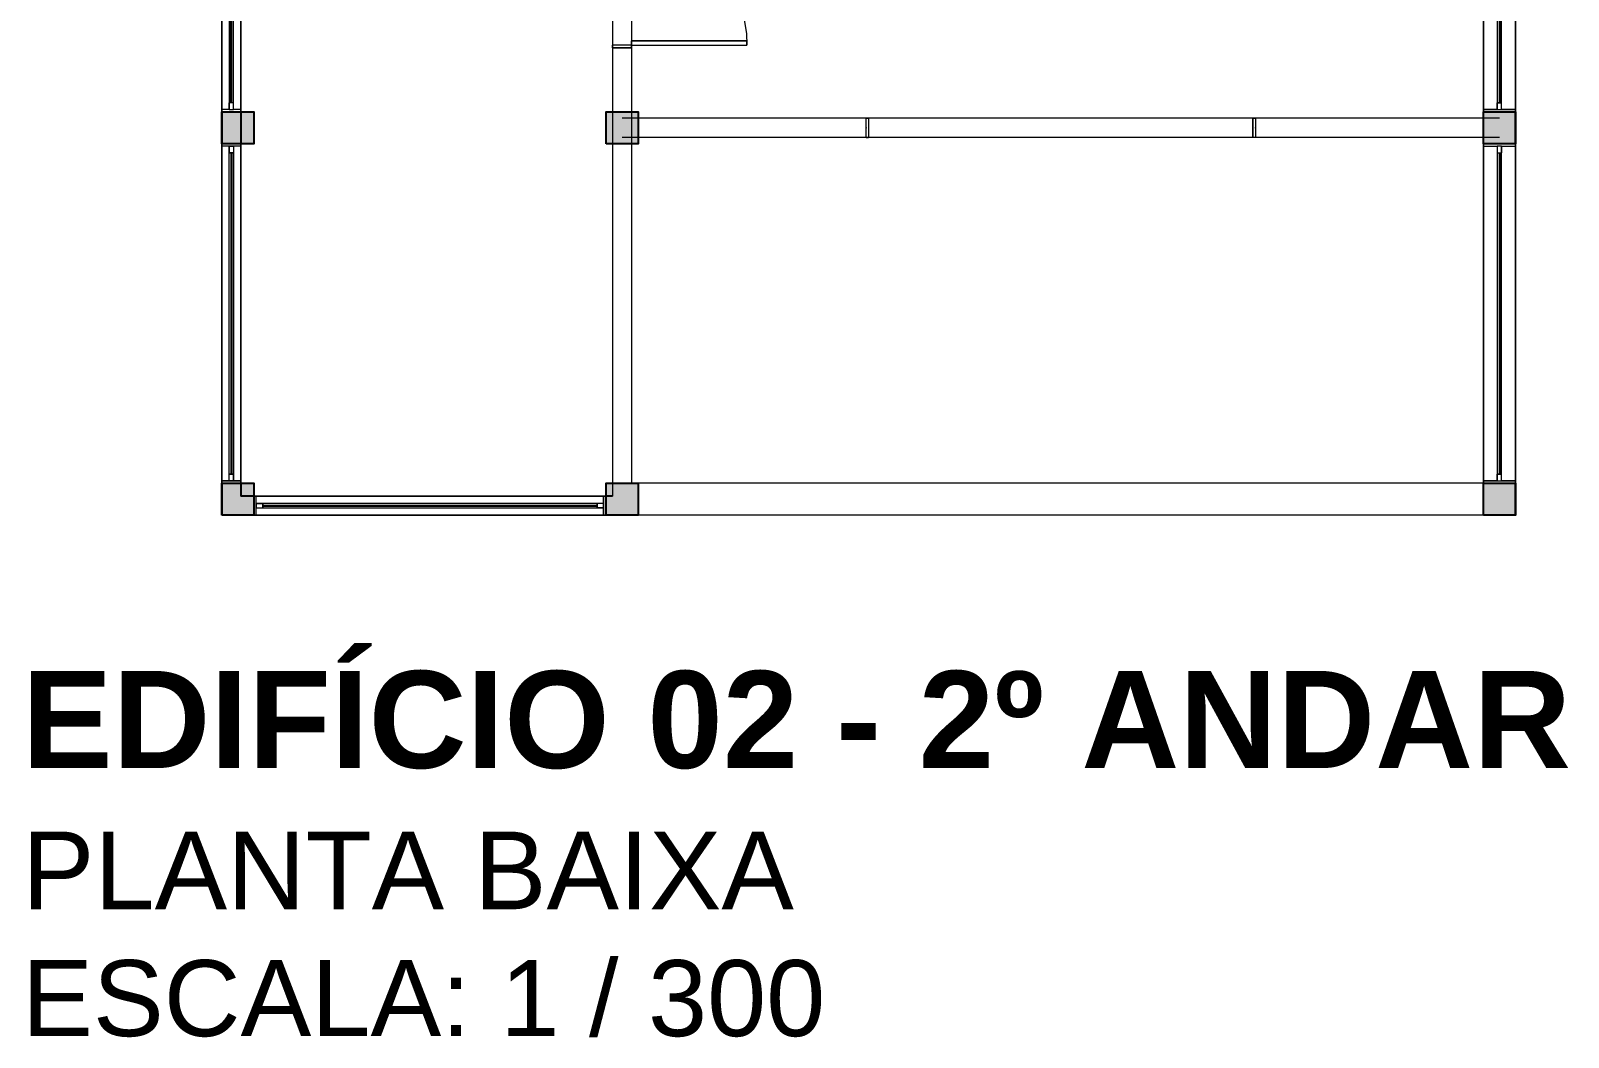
# Model space of a CAD drawing. Header units: metres. Extents: x 512 to 829, y -209 to 245.
# Drawn here: x 701.51 to 713.59, y -187.59 to -179.69 of the extents above; entities that cross this region are included whole.
import ezdxf

# ---------------------------------------------------------------- set-up
doc = ezdxf.new("R2010")
doc.units = ezdxf.units.M
doc.header["$LTSCALE"] = 0.508
doc.set_wipeout_variables(frame=1)
doc.header["$PDSIZE"] = -2
for name, color, linetype, lineweight in [('None', 7, 'Continuous', 5), ('NãoImprimir', 7, 'Continuous', 5), ('Peitoris', 2, 'Continuous', 5), ('Telhado-Princ', 7, 'Continuous', 5)]:
    doc.layers.add(name, color=color, linetype=linetype, lineweight=lineweight)
doc.styles.add('Arial (bold)', font='arialbd.ttf')

# ---------------------------------------------------------------- blocks, each defined once
blk = doc.blocks.new('Grupo-3917')
at = {"layer": 'None', "color": 7, "linetype": 'Continuous', "lineweight": 5}
for p, q in [((-1.52, 0.075), (-1.52, -0.075)), ((1.52, 0.075), (1.52, -0.075))]:
    blk.add_line(p, q, dxfattribs=at)
blk = doc.blocks.new('Grupo-3918')
at = {"color": 7, "linetype": 'Continuous', "lineweight": 5}
for points in [[(-1.52, 0.075), (-1.5, 0.075), (-1.5, -0.075), (-1.52, -0.075)], [(1.5, 0.075), (1.52, 0.075), (1.52, -0.075), (1.5, -0.075)]]:
    blk.add_wipeout(points, dxfattribs=at).dxf.layer = 'None'
at = {"layer": 'None', "color": 7, "linetype": 'Continuous', "lineweight": 5}
for points in [[(-1.52, 0.075), (-1.5, 0.075), (-1.5, -0.075), (-1.52, -0.075)], [(1.5, 0.075), (1.52, 0.075), (1.52, -0.075), (1.5, -0.075)]]:
    blk.add_lwpolyline(points, close=True, dxfattribs=at)
blk = doc.blocks.new('Grupo-3919')
at = {"layer": 'None', "color": 7}
blk.add_blockref('Grupo-3917', (0, 0), dxfattribs=at)
blk.add_blockref('Grupo-3918', (0, 0), dxfattribs=at)
at = {"layer": 'None', "color": 7, "linetype": 'Continuous', "lineweight": 5}
for p, q in [((-1.52, 0.075), (-1.5, 0.075)), ((-1.5, 0.075), (-1.5, -0.075)), ((1.52, 0.075), (1.5, 0.075)), ((1.5, 0.075), (1.5, -0.075)), ((-1.52, -0.075), (-1.5, -0.075)), ((1.52, -0.075), (1.5, -0.075))]:
    blk.add_line(p, q, dxfattribs=at)
blk = doc.blocks.new('Grupo-3920')
at = {"layer": 'None', "color": 7, "linetype": 'Continuous', "lineweight": 5}
for p, q in [((1.52, 0.075), (-1.52, 0.075)), ((1.52, -0.075), (-1.52, -0.075))]:
    blk.add_line(p, q, dxfattribs=at)
blk = doc.blocks.new('Door (2D)-140')
at = {"layer": 'None', "color": 7}
blk.add_blockref('Grupo-3919', (0, 0), dxfattribs=at)
at = {"layer": 'NãoImprimir', "color": 7, "linetype": 'Continuous', "lineweight": 5}
for p in [(-1.52, 0), (1.52, 0)]:
    blk.add_point(p, dxfattribs=at)
at = {"layer": 'Telhado-Princ', "color": 7}
blk.add_blockref('Grupo-3920', (0, 0), dxfattribs=at)
blk = doc.blocks.new('Grupo-4065')
at = {"color": 7, "linetype": 'Continuous', "lineweight": 5}
for points in [[(-1.325, 0.075), (-1.30595, 0.075), (-1.30595, -0.075), (-1.325, -0.075)], [(1.30595, 0.075), (1.325, 0.075), (1.325, -0.075), (1.30595, -0.075)]]:
    blk.add_wipeout(points, dxfattribs=at).dxf.layer = 'None'
at = {"layer": 'None', "color": 7, "linetype": 'Continuous', "lineweight": 5}
for points in [[(-1.325, 0.075), (-1.30595, 0.075), (-1.30595, -0.075), (-1.325, -0.075)], [(1.30595, 0.075), (1.325, 0.075), (1.325, -0.075), (1.30595, -0.075)]]:
    blk.add_lwpolyline(points, close=True, dxfattribs=at)
blk = doc.blocks.new('Grupo-4066')
at = {"layer": 'None', "color": 7}
blk.add_blockref('Grupo-4065', (0, 0), dxfattribs=at)
at = {"layer": 'None', "color": 7, "linetype": 'Continuous', "lineweight": 5}
for p, q in [((-1.325, 0.075), (-1.30595, 0.075)), ((-1.30595, 0.075), (-1.30595, -0.075)), ((1.325, 0.075), (1.30595, 0.075)), ((1.30595, 0.075), (1.30595, -0.075)), ((-1.325, -0.075), (-1.30595, -0.075)), ((1.325, -0.075), (1.30595, -0.075))]:
    blk.add_line(p, q, dxfattribs=at)
blk = doc.blocks.new('Grupo-4067')
at = {"layer": 'None', "color": 7, "linetype": 'Continuous', "lineweight": 5}
for p, q in [((-1.306, 0.017), (-1.306, -0.017)), ((1.306, 0.017), (1.306, -0.017))]:
    blk.add_line(p, q, dxfattribs=at)
blk = doc.blocks.new('Grupo-4068')
at = {"color": 7, "linetype": 'Continuous', "lineweight": 5}
for points in [[(-1.306, 0.017), (-1.255, 0.017), (-1.255, -0.017), (-1.306, -0.017)], [(1.255, 0.017), (1.306, 0.017), (1.306, -0.017), (1.255, -0.017)]]:
    blk.add_wipeout(points, dxfattribs=at).dxf.layer = 'None'
at = {"layer": 'None', "color": 7, "linetype": 'Continuous', "lineweight": 5}
for points in [[(-1.306, 0.017), (-1.255, 0.017), (-1.255, -0.017), (-1.306, -0.017)], [(1.255, 0.017), (1.306, 0.017), (1.306, -0.017), (1.255, -0.017)]]:
    blk.add_lwpolyline(points, close=True, dxfattribs=at)
blk = doc.blocks.new('Grupo-4069')
at = {"layer": 'None', "color": 7}
blk.add_blockref('Grupo-4067', (0, 0), dxfattribs=at)
at = {"color": 7, "linetype": 'Continuous', "lineweight": 5}
blk.add_wipeout([(-1.255, 0.017), (1.255, 0.017), (1.255, -0.017), (-1.255, -0.017)], dxfattribs=at).dxf.layer = 'None'
at = {"layer": 'None', "color": 7, "linetype": 'Continuous', "lineweight": 5}
blk.add_lwpolyline([(-1.255, 0.017), (1.255, 0.017), (1.255, -0.017), (-1.255, -0.017)], close=True, dxfattribs=at)
at = {"layer": 'None', "color": 7}
blk.add_blockref('Grupo-4068', (0, 0), dxfattribs=at)
at = {"layer": 'None', "color": 7, "linetype": 'Continuous', "lineweight": 5}
for p, q in [((-1.306, 0.017), (-1.255, 0.017)), ((-1.255, 0.017), (-1.255, -0.017)), ((1.306, 0.017), (1.255, 0.017)), ((1.255, 0.017), (1.255, -0.017)), ((-1.306, -0.017), (-1.255, -0.017)), ((1.306, -0.017), (1.255, -0.017))]:
    blk.add_line(p, q, dxfattribs=at)
blk = doc.blocks.new('Grupo-4070')
at = {"color": 7, "linetype": 'Continuous', "lineweight": 9}
blk.add_wipeout([(-1.25515, 0.000635), (1.25515, 0.000635), (1.25515, -0.000635), (-1.25515, -0.000635)], dxfattribs=at).dxf.layer = 'None'
blk = doc.blocks.new('Grupo-4071')
at = {"layer": 'None', "color": 7}
blk.add_blockref('Grupo-4070', (0, 0), dxfattribs=at)
at = {"layer": 'None', "color": 7, "linetype": 'Continuous', "lineweight": 25}
for p, q in [((-1.25515, 0.000635), (1.25515, 0.000635)), ((-1.25515, -0.000635), (1.25515, -0.000635))]:
    blk.add_line(p, q, dxfattribs=at)
blk = doc.blocks.new('Grupo-4072')
at = {"layer": 'None', "color": 7, "linetype": 'Continuous', "lineweight": 20}
for p, q in [((1.325, 0.075), (-1.325, 0.075)), ((1.325, -0.075), (-1.325, -0.075))]:
    blk.add_line(p, q, dxfattribs=at)
blk = doc.blocks.new('Window (2D)-348')
at = {"color": 7, "linetype": 'Continuous', "lineweight": 5}
blk.add_wipeout([(-1.325, 0.075), (1.325, 0.075), (1.325, -0.075), (-1.325, -0.075)], dxfattribs=at).dxf.layer = 'None'
at = {"layer": 'None', "color": 7}
blk.add_blockref('Grupo-4066', (0, 0), dxfattribs=at)
at = {"layer": 'None', "color": 7, "linetype": 'Continuous', "lineweight": 5}
for p, q in [((-1.325, 0.075), (1.325, 0.075)), ((-1.325, -0.075), (1.325, -0.075))]:
    blk.add_line(p, q, dxfattribs=at)
at = {"layer": 'NãoImprimir', "linetype": 'Continuous'}
for p in [(-1.325, 0), (1.325, 0)]:
    blk.add_point(p, dxfattribs=at)
at = {"layer": 'Peitoris'}
blk.add_blockref('Grupo-4069', (0, 0), dxfattribs=at)
blk.add_blockref('Grupo-4071', (0, 0), dxfattribs=at)
at = {"layer": 'Telhado-Princ'}
blk.add_blockref('Grupo-4072', (0, 0), dxfattribs=at)
blk = doc.blocks.new('Grupo-4073')
at = {"color": 7, "linetype": 'Continuous', "lineweight": 5}
for points in [[(-1.325, 0.075), (-1.30595, 0.075), (-1.30595, -0.075), (-1.325, -0.075)], [(1.30595, 0.075), (1.325, 0.075), (1.325, -0.075), (1.30595, -0.075)]]:
    blk.add_wipeout(points, dxfattribs=at).dxf.layer = 'None'
at = {"layer": 'None', "color": 7, "linetype": 'Continuous', "lineweight": 5}
for points in [[(-1.325, 0.075), (-1.30595, 0.075), (-1.30595, -0.075), (-1.325, -0.075)], [(1.30595, 0.075), (1.325, 0.075), (1.325, -0.075), (1.30595, -0.075)]]:
    blk.add_lwpolyline(points, close=True, dxfattribs=at)
blk = doc.blocks.new('Grupo-4074')
at = {"layer": 'None', "color": 7}
blk.add_blockref('Grupo-4073', (0, 0), dxfattribs=at)
at = {"layer": 'None', "color": 7, "linetype": 'Continuous', "lineweight": 5}
for p, q in [((-1.325, 0.075), (-1.30595, 0.075)), ((-1.30595, 0.075), (-1.30595, -0.075)), ((1.325, 0.075), (1.30595, 0.075)), ((1.30595, 0.075), (1.30595, -0.075)), ((-1.325, -0.075), (-1.30595, -0.075)), ((1.325, -0.075), (1.30595, -0.075))]:
    blk.add_line(p, q, dxfattribs=at)
blk = doc.blocks.new('Grupo-4075')
at = {"layer": 'None', "color": 7, "linetype": 'Continuous', "lineweight": 5}
for p, q in [((-1.306, 0.017), (-1.306, -0.017)), ((1.306, 0.017), (1.306, -0.017))]:
    blk.add_line(p, q, dxfattribs=at)
blk = doc.blocks.new('Grupo-4076')
at = {"color": 7, "linetype": 'Continuous', "lineweight": 5}
for points in [[(-1.306, 0.017), (-1.255, 0.017), (-1.255, -0.017), (-1.306, -0.017)], [(1.255, 0.017), (1.306, 0.017), (1.306, -0.017), (1.255, -0.017)]]:
    blk.add_wipeout(points, dxfattribs=at).dxf.layer = 'None'
at = {"layer": 'None', "color": 7, "linetype": 'Continuous', "lineweight": 5}
for points in [[(-1.306, 0.017), (-1.255, 0.017), (-1.255, -0.017), (-1.306, -0.017)], [(1.255, 0.017), (1.306, 0.017), (1.306, -0.017), (1.255, -0.017)]]:
    blk.add_lwpolyline(points, close=True, dxfattribs=at)
blk = doc.blocks.new('Grupo-4077')
at = {"layer": 'None', "color": 7}
blk.add_blockref('Grupo-4075', (0, 0), dxfattribs=at)
at = {"color": 7, "linetype": 'Continuous', "lineweight": 5}
blk.add_wipeout([(-1.255, 0.017), (1.255, 0.017), (1.255, -0.017), (-1.255, -0.017)], dxfattribs=at).dxf.layer = 'None'
at = {"layer": 'None', "color": 7, "linetype": 'Continuous', "lineweight": 5}
blk.add_lwpolyline([(-1.255, 0.017), (1.255, 0.017), (1.255, -0.017), (-1.255, -0.017)], close=True, dxfattribs=at)
at = {"layer": 'None', "color": 7}
blk.add_blockref('Grupo-4076', (0, 0), dxfattribs=at)
at = {"layer": 'None', "color": 7, "linetype": 'Continuous', "lineweight": 5}
for p, q in [((-1.306, 0.017), (-1.255, 0.017)), ((-1.255, 0.017), (-1.255, -0.017)), ((1.306, 0.017), (1.255, 0.017)), ((1.255, 0.017), (1.255, -0.017)), ((-1.306, -0.017), (-1.255, -0.017)), ((1.306, -0.017), (1.255, -0.017))]:
    blk.add_line(p, q, dxfattribs=at)
blk = doc.blocks.new('Grupo-4078')
at = {"color": 7, "linetype": 'Continuous', "lineweight": 9}
blk.add_wipeout([(-1.25515, 0.000635), (1.25515, 0.000635), (1.25515, -0.000635), (-1.25515, -0.000635)], dxfattribs=at).dxf.layer = 'None'
blk = doc.blocks.new('Grupo-4079')
at = {"layer": 'None', "color": 7}
blk.add_blockref('Grupo-4078', (0, 0), dxfattribs=at)
at = {"layer": 'None', "color": 7, "linetype": 'Continuous', "lineweight": 25}
for p, q in [((-1.25515, 0.000635), (1.25515, 0.000635)), ((-1.25515, -0.000635), (1.25515, -0.000635))]:
    blk.add_line(p, q, dxfattribs=at)
blk = doc.blocks.new('Grupo-4080')
at = {"layer": 'None', "color": 7, "linetype": 'Continuous', "lineweight": 20}
for p, q in [((1.325, 0.075), (-1.325, 0.075)), ((1.325, -0.075), (-1.325, -0.075))]:
    blk.add_line(p, q, dxfattribs=at)
blk = doc.blocks.new('Window (2D)-349')
at = {"color": 7, "linetype": 'Continuous', "lineweight": 5}
blk.add_wipeout([(-1.325, 0.075), (1.325, 0.075), (1.325, -0.075), (-1.325, -0.075)], dxfattribs=at).dxf.layer = 'None'
at = {"layer": 'None', "color": 7}
blk.add_blockref('Grupo-4074', (0, 0), dxfattribs=at)
at = {"layer": 'None', "color": 7, "linetype": 'Continuous', "lineweight": 5}
for p, q in [((-1.325, 0.075), (1.325, 0.075)), ((-1.325, -0.075), (1.325, -0.075))]:
    blk.add_line(p, q, dxfattribs=at)
at = {"layer": 'NãoImprimir', "linetype": 'Continuous'}
for p in [(-1.325, 0), (1.325, 0)]:
    blk.add_point(p, dxfattribs=at)
at = {"layer": 'Peitoris'}
blk.add_blockref('Grupo-4077', (0, 0), dxfattribs=at)
blk.add_blockref('Grupo-4079', (0, 0), dxfattribs=at)
at = {"layer": 'Telhado-Princ'}
blk.add_blockref('Grupo-4080', (0, 0), dxfattribs=at)
blk = doc.blocks.new('Grupo-4089')
at = {"layer": 'None', "color": 7, "linetype": 'Continuous', "lineweight": 5}
for p, q in [((-0.47, 0.075), (-0.47, -0.075)), ((0.47, 0.075), (0.47, -0.075))]:
    blk.add_line(p, q, dxfattribs=at)
blk = doc.blocks.new('Grupo-4090')
at = {"layer": 'None', "color": 7, "linetype": 'Continuous', "lineweight": 5}
for points in [[(-0.47, 0.075), (-0.45, 0.075), (-0.45, -0.075), (-0.47, -0.075)], [(0.45, 0.075), (0.47, 0.075), (0.47, -0.075), (0.45, -0.075)]]:
    blk.add_lwpolyline(points, close=True, dxfattribs=at)
blk = doc.blocks.new('Grupo-4091')
at = {"layer": 'None', "color": 7, "linetype": 'Continuous', "lineweight": 5}
for p, q in [((-0.47, 0.075), (-0.45, 0.075)), ((-0.45, 0.075), (-0.45, -0.075)), ((0.47, 0.075), (0.45, 0.075)), ((0.45, 0.075), (0.45, -0.075)), ((-0.47, -0.075), (-0.45, -0.075)), ((0.47, -0.075), (0.45, -0.075))]:
    blk.add_line(p, q, dxfattribs=at)
at = {"layer": 'None', "color": 7}
for name in ['Grupo-4089', 'Grupo-4090']:
    blk.add_blockref(name, (0, 0), dxfattribs=at)
blk = doc.blocks.new('Grupo-4092')
at = {"layer": 'None', "color": 7, "linetype": 'Continuous', "lineweight": 5}
blk.add_arc((-0.45, 0.075), 0.9, 0, 90, dxfattribs=at)
blk = doc.blocks.new('Grupo-4093')
at = {"layer": 'None', "color": 7, "linetype": 'Continuous', "lineweight": 5}
blk.add_lwpolyline([(-0.45, 0.075), (-0.45, 0.975), (-0.415, 0.975), (-0.415, 0.075)], close=True, dxfattribs=at)
blk = doc.blocks.new('Grupo-4094')
at = {"layer": 'None', "color": 7, "linetype": 'Continuous', "lineweight": 5}
for p, q in [((-0.45, 0.075), (-0.45, 0.975)), ((-0.45, 0.975), (-0.415, 0.975)), ((-0.415, 0.075), (-0.415, 0.975)), ((-0.45, 0.075), (-0.415, 0.075))]:
    blk.add_line(p, q, dxfattribs=at)
at = {"layer": 'None', "color": 7}
blk.add_blockref('Grupo-4093', (0, 0), dxfattribs=at)
blk = doc.blocks.new('Grupo-4095')
at = {"layer": 'Peitoris', "color": 7}
blk.add_blockref('Grupo-4094', (0, 0), dxfattribs=at)
blk = doc.blocks.new('Grupo-4096')
at = {"layer": 'None', "color": 7, "linetype": 'Continuous', "lineweight": 5}
for p, q in [((0.47, 0.075), (-0.47, 0.075)), ((0.47, -0.075), (-0.47, -0.075))]:
    blk.add_line(p, q, dxfattribs=at)
blk = doc.blocks.new('Door (2D)-142')
at = {"layer": 'NãoImprimir', "color": 7, "linetype": 'Continuous', "lineweight": 5}
for p in [(-0.47, 0), (0.47, 0)]:
    blk.add_point(p, dxfattribs=at)
at = {"layer": 'None', "color": 7}
for name in ['Grupo-4095', 'Grupo-4091']:
    blk.add_blockref(name, (0, 0), dxfattribs=at)
at = {"layer": 'Peitoris', "color": 7}
blk.add_blockref('Grupo-4092', (0, 0), dxfattribs=at)
at = {"layer": 'Telhado-Princ', "color": 7}
blk.add_blockref('Grupo-4096', (0, 0), dxfattribs=at)
blk = doc.blocks.new('Grupo-4097')
at = {"color": 7, "linetype": 'Continuous', "lineweight": 5}
for points in [[(-1.375, 0.075), (-1.35595, 0.075), (-1.35595, -0.075), (-1.375, -0.075)], [(1.35595, 0.075), (1.375, 0.075), (1.375, -0.075), (1.35595, -0.075)]]:
    blk.add_wipeout(points, dxfattribs=at).dxf.layer = 'None'
at = {"layer": 'None', "color": 7, "linetype": 'Continuous', "lineweight": 5}
for points in [[(-1.375, 0.075), (-1.35595, 0.075), (-1.35595, -0.075), (-1.375, -0.075)], [(1.35595, 0.075), (1.375, 0.075), (1.375, -0.075), (1.35595, -0.075)]]:
    blk.add_lwpolyline(points, close=True, dxfattribs=at)
blk = doc.blocks.new('Grupo-4098')
at = {"layer": 'None', "color": 7}
blk.add_blockref('Grupo-4097', (0, 0), dxfattribs=at)
at = {"layer": 'None', "color": 7, "linetype": 'Continuous', "lineweight": 5}
for p, q in [((-1.375, 0.075), (-1.35595, 0.075)), ((-1.35595, 0.075), (-1.35595, -0.075)), ((1.375, 0.075), (1.35595, 0.075)), ((1.35595, 0.075), (1.35595, -0.075)), ((-1.375, -0.075), (-1.35595, -0.075)), ((1.375, -0.075), (1.35595, -0.075))]:
    blk.add_line(p, q, dxfattribs=at)
blk = doc.blocks.new('Grupo-4099')
at = {"layer": 'None', "color": 7, "linetype": 'Continuous', "lineweight": 5}
for p, q in [((-1.356, 0.017), (-1.356, -0.017)), ((1.356, 0.017), (1.356, -0.017))]:
    blk.add_line(p, q, dxfattribs=at)
blk = doc.blocks.new('Grupo-4100')
at = {"color": 7, "linetype": 'Continuous', "lineweight": 5}
for points in [[(-1.356, 0.017), (-1.305, 0.017), (-1.305, -0.017), (-1.356, -0.017)], [(1.305, 0.017), (1.356, 0.017), (1.356, -0.017), (1.305, -0.017)]]:
    blk.add_wipeout(points, dxfattribs=at).dxf.layer = 'None'
at = {"layer": 'None', "color": 7, "linetype": 'Continuous', "lineweight": 5}
for points in [[(-1.356, 0.017), (-1.305, 0.017), (-1.305, -0.017), (-1.356, -0.017)], [(1.305, 0.017), (1.356, 0.017), (1.356, -0.017), (1.305, -0.017)]]:
    blk.add_lwpolyline(points, close=True, dxfattribs=at)
blk = doc.blocks.new('Grupo-4101')
at = {"layer": 'None', "color": 7}
blk.add_blockref('Grupo-4099', (0, 0), dxfattribs=at)
at = {"color": 7, "linetype": 'Continuous', "lineweight": 5}
blk.add_wipeout([(-1.305, 0.017), (1.305, 0.017), (1.305, -0.017), (-1.305, -0.017)], dxfattribs=at).dxf.layer = 'None'
at = {"layer": 'None', "color": 7, "linetype": 'Continuous', "lineweight": 5}
blk.add_lwpolyline([(-1.305, 0.017), (1.305, 0.017), (1.305, -0.017), (-1.305, -0.017)], close=True, dxfattribs=at)
at = {"layer": 'None', "color": 7}
blk.add_blockref('Grupo-4100', (0, 0), dxfattribs=at)
at = {"layer": 'None', "color": 7, "linetype": 'Continuous', "lineweight": 5}
for p, q in [((-1.356, 0.017), (-1.305, 0.017)), ((-1.305, 0.017), (-1.305, -0.017)), ((1.356, 0.017), (1.305, 0.017)), ((1.305, 0.017), (1.305, -0.017)), ((-1.356, -0.017), (-1.305, -0.017)), ((1.356, -0.017), (1.305, -0.017))]:
    blk.add_line(p, q, dxfattribs=at)
blk = doc.blocks.new('Grupo-4102')
at = {"color": 7, "linetype": 'Continuous', "lineweight": 9}
blk.add_wipeout([(-1.30515, 0.000635), (1.30515, 0.000635), (1.30515, -0.000635), (-1.30515, -0.000635)], dxfattribs=at).dxf.layer = 'None'
blk = doc.blocks.new('Grupo-4103')
at = {"layer": 'None', "color": 7}
blk.add_blockref('Grupo-4102', (0, 0), dxfattribs=at)
at = {"layer": 'None', "color": 7, "linetype": 'Continuous', "lineweight": 25}
for p, q in [((-1.30515, 0.000635), (1.30515, 0.000635)), ((-1.30515, -0.000635), (1.30515, -0.000635))]:
    blk.add_line(p, q, dxfattribs=at)
blk = doc.blocks.new('Grupo-4104')
at = {"layer": 'None', "color": 7, "linetype": 'Continuous', "lineweight": 20}
for p, q in [((1.375, 0.075), (-1.375, 0.075)), ((1.375, -0.075), (-1.375, -0.075))]:
    blk.add_line(p, q, dxfattribs=at)
blk = doc.blocks.new('Window (2D)-350')
at = {"color": 7, "linetype": 'Continuous', "lineweight": 5}
blk.add_wipeout([(-1.375, 0.075), (1.375, 0.075), (1.375, -0.075), (-1.375, -0.075)], dxfattribs=at).dxf.layer = 'None'
at = {"layer": 'None', "color": 7}
blk.add_blockref('Grupo-4098', (0, 0), dxfattribs=at)
at = {"layer": 'None', "color": 7, "linetype": 'Continuous', "lineweight": 5}
for p, q in [((-1.375, 0.075), (1.375, 0.075)), ((-1.375, -0.075), (1.375, -0.075))]:
    blk.add_line(p, q, dxfattribs=at)
at = {"layer": 'NãoImprimir', "linetype": 'Continuous'}
for p in [(-1.375, 0), (1.375, 0)]:
    blk.add_point(p, dxfattribs=at)
at = {"layer": 'Peitoris'}
blk.add_blockref('Grupo-4101', (0, 0), dxfattribs=at)
blk.add_blockref('Grupo-4103', (0, 0), dxfattribs=at)
at = {"layer": 'Telhado-Princ'}
blk.add_blockref('Grupo-4104', (0, 0), dxfattribs=at)
blk = doc.blocks.new('Grupo-4266')
at = {"color": 7, "linetype": 'Continuous', "lineweight": 5}
for points in [[(-1.325, 0.125), (-1.30595, 0.125), (-1.30595, -0.125), (-1.325, -0.125)], [(1.30595, 0.125), (1.325, 0.125), (1.325, -0.125), (1.30595, -0.125)]]:
    blk.add_wipeout(points, dxfattribs=at).dxf.layer = 'None'
at = {"layer": 'None', "color": 7, "linetype": 'Continuous', "lineweight": 5}
for points in [[(-1.325, 0.125), (-1.30595, 0.125), (-1.30595, -0.125), (-1.325, -0.125)], [(1.30595, 0.125), (1.325, 0.125), (1.325, -0.125), (1.30595, -0.125)]]:
    blk.add_lwpolyline(points, close=True, dxfattribs=at)
blk = doc.blocks.new('Grupo-4267')
at = {"layer": 'None', "color": 7}
blk.add_blockref('Grupo-4266', (0, 0), dxfattribs=at)
at = {"layer": 'None', "color": 7, "linetype": 'Continuous', "lineweight": 5}
for p, q in [((-1.325, 0.125), (-1.30595, 0.125)), ((-1.30595, 0.125), (-1.30595, -0.125)), ((1.325, 0.125), (1.30595, 0.125)), ((1.30595, 0.125), (1.30595, -0.125)), ((-1.325, -0.125), (-1.30595, -0.125)), ((1.325, -0.125), (1.30595, -0.125))]:
    blk.add_line(p, q, dxfattribs=at)
blk = doc.blocks.new('Grupo-4268')
at = {"layer": 'None', "color": 7, "linetype": 'Continuous', "lineweight": 5}
for p, q in [((-1.306, 0.017), (-1.306, -0.017)), ((1.306, 0.017), (1.306, -0.017))]:
    blk.add_line(p, q, dxfattribs=at)
blk = doc.blocks.new('Grupo-4269')
at = {"color": 7, "linetype": 'Continuous', "lineweight": 5}
for points in [[(-1.306, 0.017), (-1.255, 0.017), (-1.255, -0.017), (-1.306, -0.017)], [(1.255, 0.017), (1.306, 0.017), (1.306, -0.017), (1.255, -0.017)]]:
    blk.add_wipeout(points, dxfattribs=at).dxf.layer = 'None'
at = {"layer": 'None', "color": 7, "linetype": 'Continuous', "lineweight": 5}
for points in [[(-1.306, 0.017), (-1.255, 0.017), (-1.255, -0.017), (-1.306, -0.017)], [(1.255, 0.017), (1.306, 0.017), (1.306, -0.017), (1.255, -0.017)]]:
    blk.add_lwpolyline(points, close=True, dxfattribs=at)
blk = doc.blocks.new('Grupo-4270')
at = {"layer": 'None', "color": 7}
blk.add_blockref('Grupo-4268', (0, 0), dxfattribs=at)
at = {"color": 7, "linetype": 'Continuous', "lineweight": 5}
blk.add_wipeout([(-1.255, 0.017), (1.255, 0.017), (1.255, -0.017), (-1.255, -0.017)], dxfattribs=at).dxf.layer = 'None'
at = {"layer": 'None', "color": 7, "linetype": 'Continuous', "lineweight": 5}
blk.add_lwpolyline([(-1.255, 0.017), (1.255, 0.017), (1.255, -0.017), (-1.255, -0.017)], close=True, dxfattribs=at)
at = {"layer": 'None', "color": 7}
blk.add_blockref('Grupo-4269', (0, 0), dxfattribs=at)
at = {"layer": 'None', "color": 7, "linetype": 'Continuous', "lineweight": 5}
for p, q in [((-1.306, 0.017), (-1.255, 0.017)), ((-1.255, 0.017), (-1.255, -0.017)), ((1.306, 0.017), (1.255, 0.017)), ((1.255, 0.017), (1.255, -0.017)), ((-1.306, -0.017), (-1.255, -0.017)), ((1.306, -0.017), (1.255, -0.017))]:
    blk.add_line(p, q, dxfattribs=at)
blk = doc.blocks.new('Grupo-4271')
at = {"color": 7, "linetype": 'Continuous', "lineweight": 9}
blk.add_wipeout([(-1.25515, 0.000635), (1.25515, 0.000635), (1.25515, -0.000635), (-1.25515, -0.000635)], dxfattribs=at).dxf.layer = 'None'
blk = doc.blocks.new('Grupo-4272')
at = {"layer": 'None', "color": 7}
blk.add_blockref('Grupo-4271', (0, 0), dxfattribs=at)
at = {"layer": 'None', "color": 7, "linetype": 'Continuous', "lineweight": 25}
for p, q in [((-1.25515, 0.000635), (1.25515, 0.000635)), ((-1.25515, -0.000635), (1.25515, -0.000635))]:
    blk.add_line(p, q, dxfattribs=at)
blk = doc.blocks.new('Grupo-4273')
at = {"layer": 'None', "color": 7, "linetype": 'Continuous', "lineweight": 20}
for p, q in [((1.325, 0.125), (-1.325, 0.125)), ((1.325, -0.125), (-1.325, -0.125))]:
    blk.add_line(p, q, dxfattribs=at)
blk = doc.blocks.new('Window (2D)-366')
at = {"color": 7, "linetype": 'Continuous', "lineweight": 5}
blk.add_wipeout([(-1.325, 0.125), (1.325, 0.125), (1.325, -0.125), (-1.325, -0.125)], dxfattribs=at).dxf.layer = 'None'
at = {"layer": 'None', "color": 7}
blk.add_blockref('Grupo-4267', (0, 0), dxfattribs=at)
at = {"layer": 'None', "color": 7, "linetype": 'Continuous', "lineweight": 5}
for p, q in [((-1.325, 0.125), (1.325, 0.125)), ((-1.325, -0.125), (1.325, -0.125))]:
    blk.add_line(p, q, dxfattribs=at)
at = {"layer": 'NãoImprimir', "linetype": 'Continuous'}
for p in [(-1.325, 0), (1.325, 0)]:
    blk.add_point(p, dxfattribs=at)
at = {"layer": 'Peitoris'}
blk.add_blockref('Grupo-4270', (0, 0), dxfattribs=at)
blk.add_blockref('Grupo-4272', (0, 0), dxfattribs=at)
at = {"layer": 'Telhado-Princ'}
blk.add_blockref('Grupo-4273', (0, 0), dxfattribs=at)
blk = doc.blocks.new('Grupo-4274')
at = {"color": 7, "linetype": 'Continuous', "lineweight": 5}
for points in [[(-1.325, 0.125), (-1.30595, 0.125), (-1.30595, -0.125), (-1.325, -0.125)], [(1.30595, 0.125), (1.325, 0.125), (1.325, -0.125), (1.30595, -0.125)]]:
    blk.add_wipeout(points, dxfattribs=at).dxf.layer = 'None'
at = {"layer": 'None', "color": 7, "linetype": 'Continuous', "lineweight": 5}
for points in [[(-1.325, 0.125), (-1.30595, 0.125), (-1.30595, -0.125), (-1.325, -0.125)], [(1.30595, 0.125), (1.325, 0.125), (1.325, -0.125), (1.30595, -0.125)]]:
    blk.add_lwpolyline(points, close=True, dxfattribs=at)
blk = doc.blocks.new('Grupo-4275')
at = {"layer": 'None', "color": 7}
blk.add_blockref('Grupo-4274', (0, 0), dxfattribs=at)
at = {"layer": 'None', "color": 7, "linetype": 'Continuous', "lineweight": 5}
for p, q in [((-1.325, 0.125), (-1.30595, 0.125)), ((-1.30595, 0.125), (-1.30595, -0.125)), ((1.325, 0.125), (1.30595, 0.125)), ((1.30595, 0.125), (1.30595, -0.125)), ((-1.325, -0.125), (-1.30595, -0.125)), ((1.325, -0.125), (1.30595, -0.125))]:
    blk.add_line(p, q, dxfattribs=at)
blk = doc.blocks.new('Grupo-4276')
at = {"layer": 'None', "color": 7, "linetype": 'Continuous', "lineweight": 5}
for p, q in [((-1.306, 0.017), (-1.306, -0.017)), ((1.306, 0.017), (1.306, -0.017))]:
    blk.add_line(p, q, dxfattribs=at)
blk = doc.blocks.new('Grupo-4277')
at = {"color": 7, "linetype": 'Continuous', "lineweight": 5}
for points in [[(-1.306, 0.017), (-1.255, 0.017), (-1.255, -0.017), (-1.306, -0.017)], [(1.255, 0.017), (1.306, 0.017), (1.306, -0.017), (1.255, -0.017)]]:
    blk.add_wipeout(points, dxfattribs=at).dxf.layer = 'None'
at = {"layer": 'None', "color": 7, "linetype": 'Continuous', "lineweight": 5}
for points in [[(-1.306, 0.017), (-1.255, 0.017), (-1.255, -0.017), (-1.306, -0.017)], [(1.255, 0.017), (1.306, 0.017), (1.306, -0.017), (1.255, -0.017)]]:
    blk.add_lwpolyline(points, close=True, dxfattribs=at)
blk = doc.blocks.new('Grupo-4278')
at = {"layer": 'None', "color": 7}
blk.add_blockref('Grupo-4276', (0, 0), dxfattribs=at)
at = {"color": 7, "linetype": 'Continuous', "lineweight": 5}
blk.add_wipeout([(-1.255, 0.017), (1.255, 0.017), (1.255, -0.017), (-1.255, -0.017)], dxfattribs=at).dxf.layer = 'None'
at = {"layer": 'None', "color": 7, "linetype": 'Continuous', "lineweight": 5}
blk.add_lwpolyline([(-1.255, 0.017), (1.255, 0.017), (1.255, -0.017), (-1.255, -0.017)], close=True, dxfattribs=at)
at = {"layer": 'None', "color": 7}
blk.add_blockref('Grupo-4277', (0, 0), dxfattribs=at)
at = {"layer": 'None', "color": 7, "linetype": 'Continuous', "lineweight": 5}
for p, q in [((-1.306, 0.017), (-1.255, 0.017)), ((-1.255, 0.017), (-1.255, -0.017)), ((1.306, 0.017), (1.255, 0.017)), ((1.255, 0.017), (1.255, -0.017)), ((-1.306, -0.017), (-1.255, -0.017)), ((1.306, -0.017), (1.255, -0.017))]:
    blk.add_line(p, q, dxfattribs=at)
blk = doc.blocks.new('Grupo-4279')
at = {"color": 7, "linetype": 'Continuous', "lineweight": 9}
blk.add_wipeout([(-1.25515, 0.000635), (1.25515, 0.000635), (1.25515, -0.000635), (-1.25515, -0.000635)], dxfattribs=at).dxf.layer = 'None'
blk = doc.blocks.new('Grupo-4280')
at = {"layer": 'None', "color": 7}
blk.add_blockref('Grupo-4279', (0, 0), dxfattribs=at)
at = {"layer": 'None', "color": 7, "linetype": 'Continuous', "lineweight": 25}
for p, q in [((-1.25515, 0.000635), (1.25515, 0.000635)), ((-1.25515, -0.000635), (1.25515, -0.000635))]:
    blk.add_line(p, q, dxfattribs=at)
blk = doc.blocks.new('Grupo-4281')
at = {"layer": 'None', "color": 7, "linetype": 'Continuous', "lineweight": 20}
for p, q in [((1.325, 0.125), (-1.325, 0.125)), ((1.325, -0.125), (-1.325, -0.125))]:
    blk.add_line(p, q, dxfattribs=at)
blk = doc.blocks.new('Window (2D)-367')
at = {"color": 7, "linetype": 'Continuous', "lineweight": 5}
blk.add_wipeout([(-1.325, 0.125), (1.325, 0.125), (1.325, -0.125), (-1.325, -0.125)], dxfattribs=at).dxf.layer = 'None'
at = {"layer": 'None', "color": 7}
blk.add_blockref('Grupo-4275', (0, 0), dxfattribs=at)
at = {"layer": 'None', "color": 7, "linetype": 'Continuous', "lineweight": 5}
for p, q in [((-1.325, 0.125), (1.325, 0.125)), ((-1.325, -0.125), (1.325, -0.125))]:
    blk.add_line(p, q, dxfattribs=at)
at = {"layer": 'NãoImprimir', "linetype": 'Continuous'}
for p in [(-1.325, 0), (1.325, 0)]:
    blk.add_point(p, dxfattribs=at)
at = {"layer": 'Peitoris'}
blk.add_blockref('Grupo-4278', (0, 0), dxfattribs=at)
blk.add_blockref('Grupo-4280', (0, 0), dxfattribs=at)
at = {"layer": 'Telhado-Princ'}
blk.add_blockref('Grupo-4281', (0, 0), dxfattribs=at)

msp = doc.modelspace()

# ---------------------------------------------------------------- linework, layer by layer
at = {"layer": 'None', "color": 7, "linetype": 'Continuous', "lineweight": 18}
for p, q in [((706.0826, -179.8212), (706.0826, -183.3418)), ((713.1742, -183.4927), (706.0826, -183.4927))]:
    msp.add_line(p, q, dxfattribs=at)
at = {"layer": 'None', "color": 7, "linetype": 'Continuous', "lineweight": 25}
for p, q in [((703.0147, -180.3242), (703.0147, -180.5756)), ((703.1655, -180.3242), (703.1655, -180.5756)), ((713.1742, -180.5756), (713.1742, -180.3242)), ((703.0147, -183.2412), (703.0147, -183.4927)), ((703.1655, -183.2412), (703.1655, -183.3418)), ((713.1742, -183.4927), (713.1742, -183.2412)), ((703.2661, -183.3418), (703.1655, -183.3418)), ((706.0826, -183.3418), (706.0323, -183.3418)), ((703.2661, -183.4927), (703.0147, -183.4927)), ((706.0826, -183.4927), (706.0323, -183.4927))]:
    msp.add_line(p, q, dxfattribs=at)

# ---------------------------------------------------------------- texts
at = {"layer": 'None', "color": 7, "insert": (701.4464, -184.7148), "char_height": 0.762389, "attachment_point": 1, "line_spacing_factor": 0.992596, "style": 'Arial (bold)'}
msp.add_mtext('EDIFÍCIO 02 - 2º ANDAR{\\H0.6667x;\\l\\P}{\\fArial|b0|i0|c0|p0;\\H0.8x;\\lPLANTA BAIXA\\P}{\\fArial|b0|i0|c0|p0;\\H0.7835x;\\lESCALA: 1 / 300}', dxfattribs=at)

# ---------------------------------------------------------------- wipeouts: each hides what was drawn before it
at = {"color": 7, "linetype": 'Continuous', "lineweight": 5}
msp.add_wipeout([(712.9227, -183.2412), (712.9227, -174.6911), (706.2335, -174.6911), (706.2335, -183.2412)], dxfattribs=at).dxf.layer = 'None'

# ---------------------------------------------------------------- next in the draw order: hatches: boundary and pattern name
at = {"layer": 'None', "linetype": 'Continuous', "lineweight": 0}
msp.add_hatch(color=255, dxfattribs=at).paths.add_polyline_path([(706.0323, -180.5756), (706.0323, -180.3242), (706.2838, -180.3242), (706.2838, -180.5756)])

# ---------------------------------------------------------------- next in the draw order: linework, layer by layer
at = {"layer": 'None', "color": 7, "linetype": 'Continuous', "lineweight": 18}
for p, q in [((706.2335, -179.8212), (706.2335, -183.2412)), ((708.0743, -180.3744), (706.1581, -180.3744)), ((713.0485, -180.3744), (711.1322, -180.3744)), ((708.0743, -180.5253), (706.1581, -180.5253)), ((713.0485, -180.5253), (711.1322, -180.5253)), ((712.9227, -183.2412), (706.2335, -183.2412))]:
    msp.add_line(p, q, dxfattribs=at)
at = {"layer": 'None', "color": 7, "linetype": 'Continuous', "lineweight": 25}
for p, q in [((712.9227, -180.5756), (712.9227, -180.3242)), ((712.9227, -183.3418), (712.9227, -183.2412))]:
    msp.add_line(p, q, dxfattribs=at)
msp.add_lwpolyline([(706.0323, -180.5756), (706.0323, -180.3242), (706.2838, -180.3242), (706.2838, -180.5756)], close=True, dxfattribs=at)

# ---------------------------------------------------------------- next in the draw order: block references
at = {"layer": 'None', "color": 7, "yscale": 1.005894640890275, "zscale": 1.005894640890275}
for name, p, xscale, rotation in [('Window (2D)-349', (703.0901, -178.9913), -1.005894640890275, 270), ('Door (2D)-142', (706.1581, -179.3484), -1.005894640890275, 270), ('Window (2D)-348', (703.0901, -181.9084), 1.005894640890275, 270), ('Window (2D)-350', (704.6492, -183.4173), -1.005894640890275, 180)]:
    msp.add_blockref(name, p, dxfattribs=dict(at, xscale=xscale, rotation=rotation))

# ---------------------------------------------------------------- next in the draw order: hatches: boundary and pattern name
at = {"layer": 'None', "linetype": 'Continuous', "lineweight": 0}
for points in [[(703.0147, -180.5756), (703.0147, -180.3242), (703.2661, -180.3242), (703.2661, -180.5756)], [(703.0147, -183.4927), (703.0147, -183.2412), (703.2661, -183.2412), (703.2661, -183.4927)], [(706.0323, -183.4927), (706.0323, -183.2412), (706.2838, -183.2412), (706.2838, -183.4927)]]:
    msp.add_hatch(color=255, dxfattribs=at).paths.add_polyline_path(points)

# ---------------------------------------------------------------- next in the draw order: linework, layer by layer
at = {"layer": 'None', "color": 7, "linetype": 'Continuous', "lineweight": 25}
for points in [[(703.0147, -180.5756), (703.0147, -180.3242), (703.2661, -180.3242), (703.2661, -180.5756)], [(703.0147, -183.4927), (703.0147, -183.2412), (703.2661, -183.2412), (703.2661, -183.4927)], [(706.0323, -183.4927), (706.0323, -183.2412), (706.2838, -183.2412), (706.2838, -183.4927)]]:
    msp.add_lwpolyline(points, close=True, dxfattribs=at)

# ---------------------------------------------------------------- next in the draw order: block references
at = {"layer": 'None', "color": 7, "xscale": -1.005894640890275, "yscale": 1.005894640890275, "zscale": 1.005894640890275, "rotation": 90}
for name, p in [('Window (2D)-366', (713.0485, -178.9913)), ('Window (2D)-367', (713.0485, -181.9084))]:
    msp.add_blockref(name, p, dxfattribs=at)
at = {"layer": 'None', "color": 7, "xscale": 1.005894640890275, "yscale": 1.005894640890275, "zscale": 1.005894640890275}
msp.add_blockref('Door (2D)-140', (709.6033, -180.4499), dxfattribs=at)

# ---------------------------------------------------------------- next in the draw order: hatches: boundary and pattern name
at = {"layer": 'None', "linetype": 'Continuous', "lineweight": 0}
for points in [[(712.9227, -180.5756), (712.9227, -180.3242), (713.1742, -180.3242), (713.1742, -180.5756)], [(712.9227, -183.4927), (712.9227, -183.2412), (713.1742, -183.2412), (713.1742, -183.4927)]]:
    msp.add_hatch(color=255, dxfattribs=at).paths.add_polyline_path(points)

# ---------------------------------------------------------------- next in the draw order: linework, layer by layer
at = {"layer": 'None', "color": 7, "linetype": 'Continuous', "lineweight": 25}
for points in [[(712.9227, -180.5756), (712.9227, -180.3242), (713.1742, -180.3242), (713.1742, -180.5756)], [(712.9227, -183.4927), (712.9227, -183.2412), (713.1742, -183.2412), (713.1742, -183.4927)]]:
    msp.add_lwpolyline(points, close=True, dxfattribs=at)

doc.saveas('drawing.dxf')
